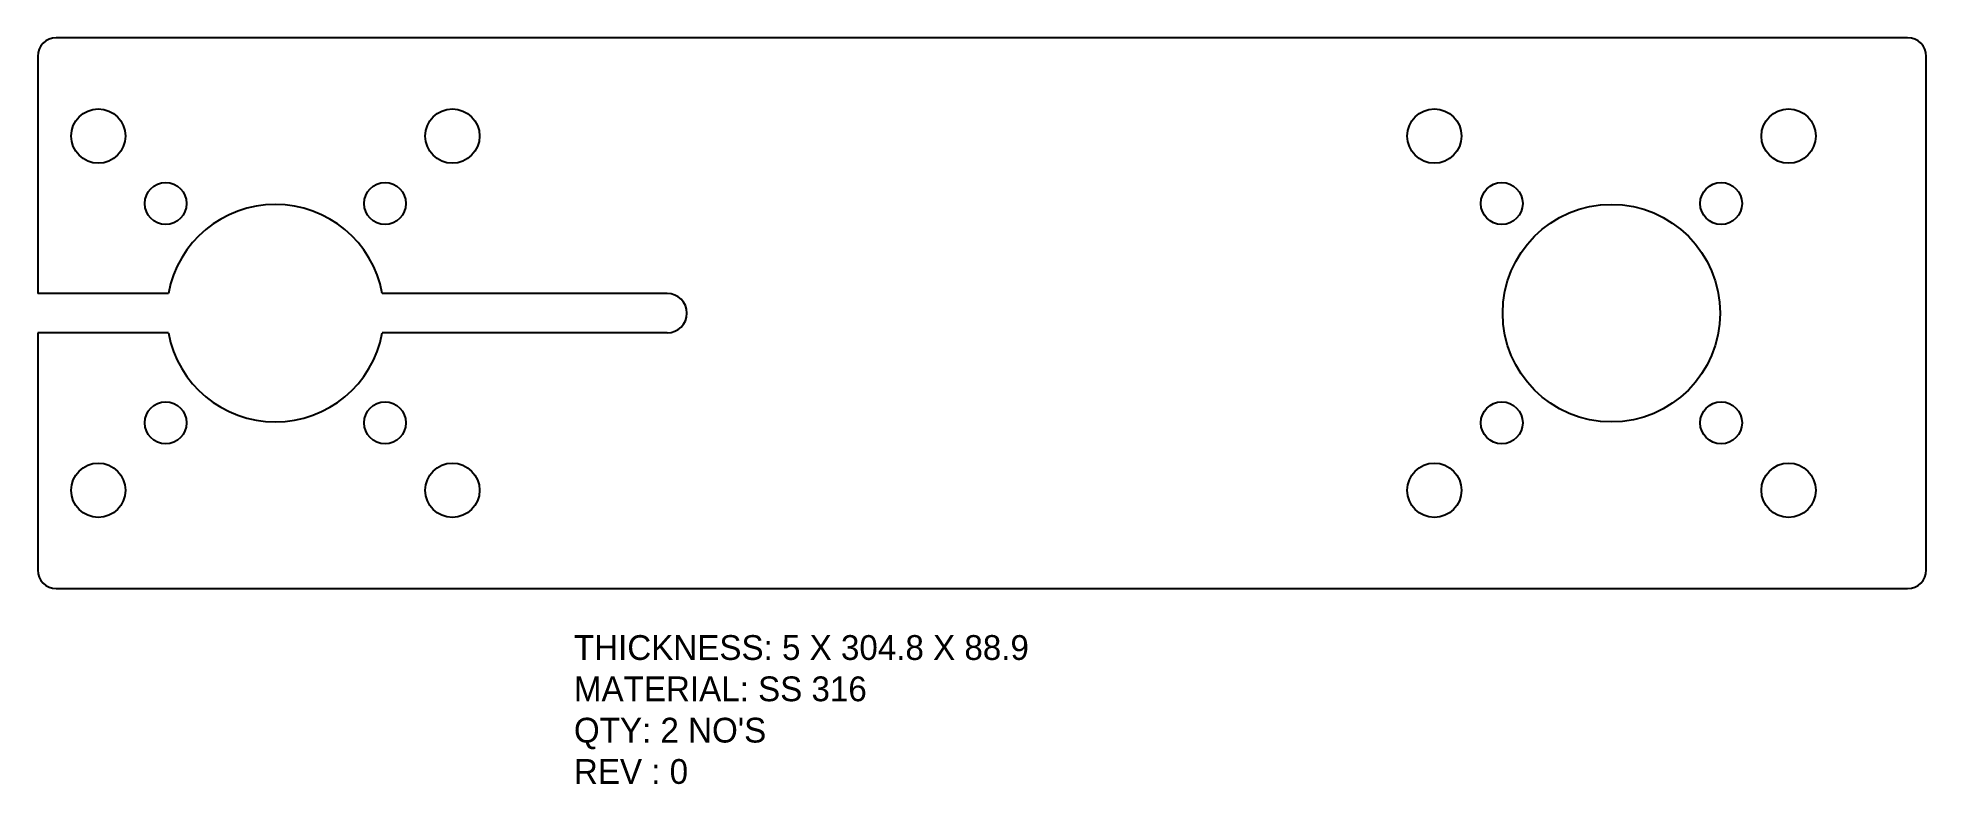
# Model space of a CAD drawing. Header units: inches. Extents: x 2378 to 2683, y -218 to -97.
import ezdxf

# ---------------------------------------------------------------- set-up
doc = ezdxf.new("R2010")
doc.units = ezdxf.units.IN
doc.header["$MEASUREMENT"] = 0
doc.layers.add('LaserCutting', color=3, linetype='Continuous')

msp = doc.modelspace()

# ---------------------------------------------------------------- linework, layer by layer
at = {"layer": 'LaserCutting'}
for p, q in [((2679.87, -97.11), (2381.07, -97.11)), ((2378.07, -100.11), (2378.07, -138.38)), ((2682.87, -183.01), (2682.87, -100.11)), ((2399.16, -138.38), (2378.07, -138.38)), ((2479.67, -138.38), (2433.68, -138.38)), ((2378.07, -144.74), (2378.07, -183.01)), ((2399.16, -144.74), (2378.07, -144.74)), ((2479.67, -144.74), (2433.68, -144.74)), ((2381.07, -186.01), (2679.87, -186.01))]:
    msp.add_line(p, q, dxfattribs=at)
for centre, radius in [((2387.84, -112.98), 4.38), ((2445, -112.98), 4.38), ((2603.49, -112.98), 4.38), ((2660.65, -112.98), 4.38), ((2398.72, -123.86), 3.38), ((2434.12, -123.86), 3.38), ((2614.37, -123.86), 3.38), ((2649.77, -123.86), 3.38), ((2632.07, -141.56), 17.55), ((2398.72, -159.26), 3.38), ((2434.12, -159.26), 3.38), ((2614.37, -159.26), 3.38), ((2649.77, -159.26), 3.38), ((2387.84, -170.14), 4.38), ((2445, -170.14), 4.38), ((2603.49, -170.14), 4.38), ((2660.65, -170.14), 4.38)]:
    msp.add_circle(centre, radius, dxfattribs=at)
for centre, radius, start, end in [((2381.07, -100.11), 3, 90, 180), ((2679.87, -100.11), 3, 0, 90), ((2416.42, -141.56), 17.55, 10.4328, 169.5672), ((2479.67, -141.56), 3.18, 270, 90), ((2416.42, -141.56), 17.55, 190.4328, 349.5672), ((2381.07, -183.01), 3, 180, 270), ((2679.87, -183.01), 3, 270, 360)]:
    msp.add_arc(centre, radius, start, end, dxfattribs=at)

# ---------------------------------------------------------------- texts
at = {"layer": 'LaserCutting', "insert": (2464.61, -193.53), "char_height": 4, "width": 174.5146, "attachment_point": 1}
msp.add_mtext("{\\fCentury Gothic|b0|i0|c0|p18;THICKNESS: 5 X 304.8 X 88.9\\PMATERIAL: SS 316\\PQTY: 2 NO'S\\PREV : 0}", dxfattribs=at)

doc.saveas('drawing.dxf')
